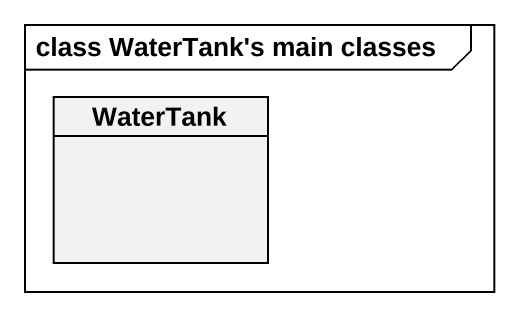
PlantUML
@startuml
mainframe class WaterTank's main classes
hide circle
hide empty members
class WaterTank
@enduml
